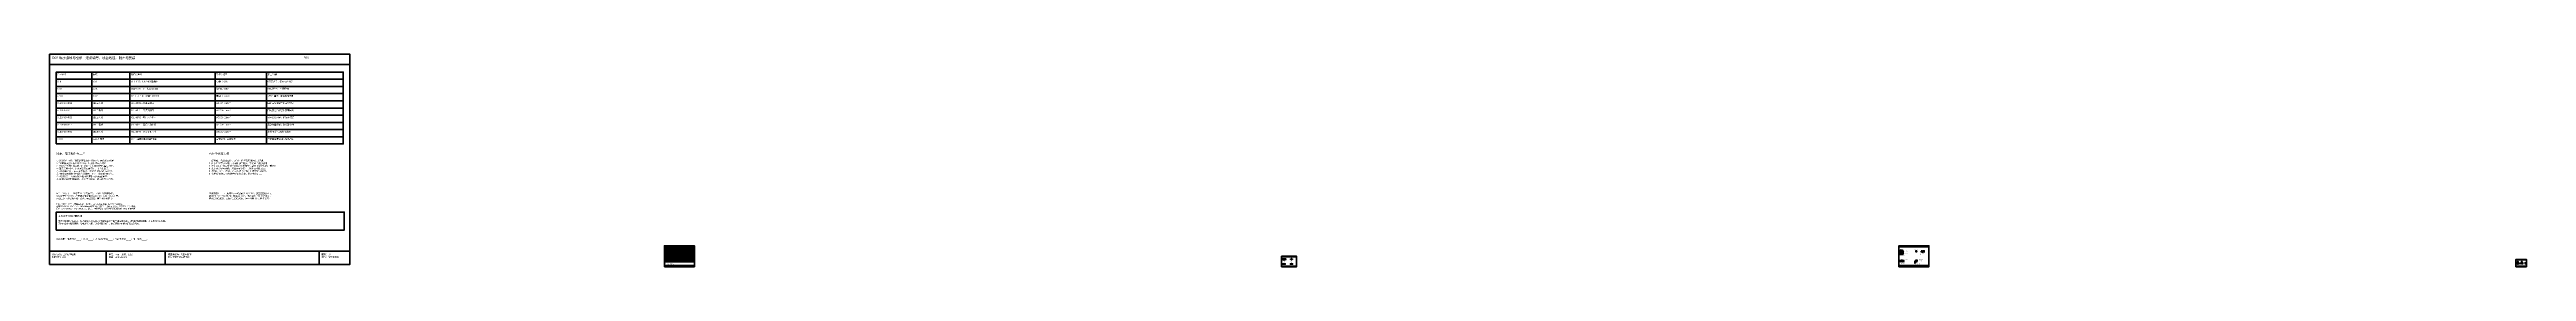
# Model space of a CAD drawing. Header units: millimetres. Extents: x 50 to 432208, y 2 to 4150.
# Drawn here: x 384050 to 432208, y 2 to 4150 of the extents above; entities that cross this region are included whole.
import ezdxf

# ---------------------------------------------------------------- set-up
doc = ezdxf.new("R2010")
doc.units = ezdxf.units.MM
doc.linetypes.add('CENTER', pattern=[5.08, 3.175, -0.635, 0.635, -0.635])
doc.linetypes.add('DASHED', pattern=[1.524, 1.27, -0.254])
for name, color, linetype, lineweight in [('CENTER', 8, 'CENTER', 13), ('DIM', 7, 'Continuous', 13), ('FRAME', 7, 'Continuous', 35), ('HATCH', 8, 'Continuous', 9), ('HIDDEN', 8, 'DASHED', 13), ('NOTE', 7, 'Continuous', 18), ('OUTLINE', 7, 'Continuous', 25)]:
    doc.layers.add(name, color=color, linetype=linetype, lineweight=lineweight)
doc.styles.add('CN', font='Arial Unicode.ttf')
doc.dimstyles.new('D0_5', dxfattribs={"dimtxt": 1.5, "dimasz": 1.1, "dimexe": 0.6, "dimexo": 0.5, "dimgap": 0.4, "dimtad": 1, "dimdsep": 46, "dimtxsty": 'CN', "dimcen": 2.5, "dimclrd": 7, "dimclre": 7, "dimclrt": 7, "dimazin": 3, "dimtfac": 1, "dimtmove": 0, "dimatfit": 3})
doc.dimstyles.new('D1', dxfattribs={"dimtxt": 3, "dimasz": 2.2, "dimexe": 1.2, "dimexo": 1, "dimgap": 0.8, "dimtad": 1, "dimdsep": 46, "dimtxsty": 'CN', "dimcen": 2.5, "dimclrd": 7, "dimclre": 7, "dimclrt": 7, "dimazin": 3, "dimtfac": 1, "dimtmove": 0, "dimatfit": 3})

msp = doc.modelspace()

# ---------------------------------------------------------------- hatches: boundary and pattern name
at = {"layer": 'HATCH'}
h = msp.add_hatch(dxfattribs=at)
h.set_pattern_fill('ANSI31', scale=0.35, angle=45)
h.paths.add_polyline_path([(408016, 143), (408045, 143), (408045, 161), (408016, 161)])
h = msp.add_hatch(dxfattribs=at)
h.set_pattern_fill('ANSI31', scale=0.35, angle=45)
h.paths.add_polyline_path([(408025, 59.5), (408047.5, 59.5), (408047.5, 61.5), (408025, 61.5)])
h = msp.add_hatch(dxfattribs=at)
h.set_pattern_fill('ANSI31', scale=0.35, angle=135)
h.paths.add_polyline_path([(408025, 58.5), (408047.5, 58.5), (408047.5, 59.5), (408025, 59.5)])
h = msp.add_hatch(dxfattribs=at)
h.set_pattern_fill('ANSI31', scale=0.35, angle=45)
h.paths.add_polyline_path([(408025, 57), (408047.5, 57), (408047.5, 58.5), (408025, 58.5)])
h = msp.add_hatch(dxfattribs=at)
h.set_pattern_fill('ANSI31', scale=0.35, angle=135)
h.paths.add_polyline_path([(408026, 140), (408047.5, 140), (408047.5, 143), (408026, 143)])
h = msp.add_hatch(dxfattribs=at)
h.set_pattern_fill('ANSI31', scale=0.35, angle=45)
h.paths.add_polyline_path([(408045, 157), (408057, 157), (408057, 161), (408045, 161)])
h = msp.add_hatch(dxfattribs=at)
h.set_pattern_fill('ANSI31', scale=0.35, angle=45)
h.paths.add_polyline_path([(408045, 155), (408045.75, 155), (408045.75, 157), (408045, 157)])
h = msp.add_hatch(dxfattribs=at)
h.set_pattern_fill('ANSI31', scale=0.35, angle=135)
h.paths.add_polyline_path([(408054.5, 140), (408076, 140), (408076, 143), (408054.5, 143)])
h = msp.add_hatch(dxfattribs=at)
h.set_pattern_fill('ANSI31', scale=0.35, angle=45)
h.paths.add_polyline_path([(408054.5, 59.5), (408077, 59.5), (408077, 61.5), (408054.5, 61.5)])
h = msp.add_hatch(dxfattribs=at)
h.set_pattern_fill('ANSI31', scale=0.35, angle=135)
h.paths.add_polyline_path([(408054.5, 58.5), (408077, 58.5), (408077, 59.5), (408054.5, 59.5)])
h = msp.add_hatch(dxfattribs=at)
h.set_pattern_fill('ANSI31', scale=0.35, angle=45)
h.paths.add_polyline_path([(408054.5, 57), (408077, 57), (408077, 58.5), (408054.5, 58.5)])
h = msp.add_hatch(dxfattribs=at)
h.set_pattern_fill('ANSI31', scale=0.35, angle=45)
h.paths.add_polyline_path([(408056.25, 155), (408057, 155), (408057, 157), (408056.25, 157)])
h = msp.add_hatch(dxfattribs=at)
h.set_pattern_fill('ANSI31', scale=0.35, angle=45)
h.paths.add_polyline_path([(408057, 143), (408086, 143), (408086, 161), (408057, 161)])
h = msp.add_hatch(dxfattribs=at)
h.set_pattern_fill('ANSI31', scale=0.35, angle=135)
h.paths.add_polyline_path([(408170, 59), (408192.5, 59), (408192.5, 62), (408170, 62)])
h = msp.add_hatch(dxfattribs=at)
h.set_pattern_fill('ANSI31', scale=0.35, angle=45)
h.paths.add_polyline_path([(408170, 57), (408192.5, 57), (408192.5, 59), (408170, 59)])
h = msp.add_hatch(dxfattribs=at)
h.set_pattern_fill('ANSI31', scale=0.35, angle=45)
h.paths.add_polyline_path([(408176, 149), (408190.75, 149), (408190.75, 151), (408176, 151)])
h = msp.add_hatch(dxfattribs=at)
h.set_pattern_fill('ANSI31', scale=0.35, angle=135)
h.paths.add_polyline_path([(408199.5, 59), (408222, 59), (408222, 62), (408199.5, 62)])
h = msp.add_hatch(dxfattribs=at)
h.set_pattern_fill('ANSI31', scale=0.35, angle=45)
h.paths.add_polyline_path([(408199.5, 57), (408222, 57), (408222, 59), (408199.5, 59)])
h = msp.add_hatch(dxfattribs=at)
h.set_pattern_fill('ANSI31', scale=0.35, angle=45)
h.paths.add_polyline_path([(408201.25, 149), (408216, 149), (408216, 151), (408201.25, 151)])
h = msp.add_hatch(dxfattribs=at)
h.set_pattern_fill('ANSI31', scale=0.7, angle=45)
h.paths.add_polyline_path([(420027, 113.5), (420055.2, 113.5), (420055.2, 125), (420027, 125)])
h = msp.add_hatch(dxfattribs=at)
h.set_pattern_fill('ANSI31', scale=0.7, angle=45)
h.paths.add_polyline_path([(420027, 107), (420067, 107), (420067, 113.5), (420027, 113.5)])
h = msp.add_hatch(dxfattribs=at)
h.set_pattern_fill('ANSI31', scale=0.7, angle=45)
h.paths.add_polyline_path([(420065.2, 113.5), (420067, 113.5), (420067, 125), (420065.2, 125)])
h = msp.add_hatch(dxfattribs=at)
h.set_pattern_fill('ANSI31', scale=0.7, angle=45)
h.paths.add_polyline_path([(420069, 113.5), (420070.8, 113.5), (420070.8, 125), (420069, 125)])
h = msp.add_hatch(dxfattribs=at)
h.set_pattern_fill('ANSI31', scale=0.7, angle=45)
h.paths.add_polyline_path([(420069, 107), (420109, 107), (420109, 113.5), (420069, 113.5)])
h = msp.add_hatch(dxfattribs=at)
h.set_pattern_fill('ANSI31', scale=0.7, angle=45)
h.paths.add_polyline_path([(420080.8, 113.5), (420109, 113.5), (420109, 125), (420080.8, 125)])
h = msp.add_hatch(dxfattribs=at)
h.set_pattern_fill('ANSI31', scale=0.7, angle=135)
h.paths.add_polyline_path([(420328, 109.5), (420352, 109.5), (420352, 111.73), (420328, 111.73)])
h = msp.add_hatch(dxfattribs=at)
h.set_pattern_fill('ANSI31', scale=0.7, angle=45)
h.paths.add_polyline_path([(420433, 292), (420495, 292), (420495, 293.5), (420433, 293.5)])
h = msp.add_hatch(dxfattribs=at)
h.set_pattern_fill('ANSI31', scale=0.7, angle=135)
h.paths.add_polyline_path([(420492, 309.8), (420504, 309.8), (420504, 311.3), (420492, 311.3)])
h = msp.add_hatch(dxfattribs=at)
h.set_pattern_fill('ANSI31', scale=0.35, angle=135)
h.paths.add_polyline_path([(432017, 60), (432035, 60), (432035, 78), (432017, 78)])
h = msp.add_hatch(dxfattribs=at)
h.set_pattern_fill('ANSI31', scale=0.35, angle=45)
h.paths.add_polyline_path([(432036, 62), (432035, 62), (432035, 78), (432033, 78), (432033, 80), (432036, 80)])
h = msp.add_hatch(dxfattribs=at)
h.set_pattern_fill('ANSI31', scale=0.35, angle=45)
h.paths.add_polyline_path([(432048, 62), (432049, 62), (432049, 78), (432051, 78), (432051, 80), (432048, 80)])
h = msp.add_hatch(dxfattribs=at)
h.set_pattern_fill('ANSI31', scale=0.35, angle=135)
h.paths.add_polyline_path([(432049, 60), (432067, 60), (432067, 78), (432049, 78)])
h = msp.add_hatch(dxfattribs=at)
h.set_pattern_fill('ANSI31', scale=0.35, angle=135)
h.paths.add_polyline_path([(432094, 60), (432112, 60), (432112, 78), (432094, 78)])
h = msp.add_hatch(dxfattribs=at)
h.set_pattern_fill('ANSI31', scale=0.35, angle=45)
h.paths.add_polyline_path([(432113, 62), (432112, 62), (432112, 78), (432110, 78), (432110, 80), (432113, 80)])
h = msp.add_hatch(dxfattribs=at)
h.set_pattern_fill('ANSI31', scale=0.35, angle=45)
h.paths.add_polyline_path([(432125, 62), (432126, 62), (432126, 78), (432128, 78), (432128, 80), (432125, 80)])
h = msp.add_hatch(dxfattribs=at)
h.set_pattern_fill('ANSI31', scale=0.35, angle=135)
h.paths.add_polyline_path([(432126, 60), (432144, 60), (432144, 78), (432126, 78)])

# ---------------------------------------------------------------- linework, layer by layer
at = {"layer": 'CENTER'}
for p, q in [((408008.5, 147), (408093.5, 147)), ((408019.5, 61), (408082.5, 61)), ((408051, 124.5), (408051, 169.5)), ((408051, 48.5), (408051, 73.5)), ((408164.5, 61), (408227.5, 61)), ((408167, 153), (408225, 153)), ((408175, 148), (408217, 148)), ((408196, 138), (408196, 168)), ((408196, 48.5), (408196, 73.5)), ((420019, 282.5), (420085, 282.5)), ((420052, 238), (420052, 327)), ((420060.2, 104), (420060.2, 135)), ((420075.8, 104), (420075.8, 135)), ((420315.5, 98.5), (420327.5, 98.5)), ((420315.5, 85.5), (420327.5, 85.5)), ((420324, 302), (420366, 302)), ((420345, 281), (420345, 323)), ((420502, 284), (420502, 322)), ((432014, 71), (432070, 71)), ((432028, 103), (432056, 103)), ((432042, 89), (432042, 117)), ((432042, 54), (432042, 88)), ((432091, 71), (432147, 71)), ((432105, 103), (432133, 103)), ((432119, 89), (432119, 117)), ((432119, 54), (432119, 88)), ((432181, 57), (432181, 86))]:
    msp.add_line(p, q, dxfattribs=at)
at = {"layer": 'FRAME'}
for p, q in [((384050, 3950), (389890, 3950)), ((384180, 3660), (389760, 3660)), ((384180, 3520), (389760, 3520)), ((384180, 3380), (389760, 3380)), ((384870, 2400), (384870, 3800)), ((385610, 2400), (385610, 3800)), ((387270, 2400), (387270, 3800)), ((388270, 2400), (388270, 3800)), ((384180, 3240), (389760, 3240)), ((384180, 3100), (389760, 3100)), ((384180, 2960), (389760, 2960)), ((384180, 2820), (389760, 2820)), ((384180, 2680), (389760, 2680)), ((384180, 2540), (389760, 2540)), ((384050, 310), (389890, 310)), ((385150, 50), (385150, 310)), ((386300, 50), (386300, 310)), ((389290, 50), (389290, 310)), ((396005, 395), (396589, 395)), ((396005, 31), (396589, 31)), ((396115, 5), (396115, 31)), ((396230, 5), (396230, 31)), ((396529, 5), (396529, 31)), ((408002.5, 197.5), (408294.5, 197.5)), ((408002.5, 15.5), (408294.5, 15.5)), ((408057.5, 2.5), (408057.5, 15.5)), ((408115, 2.5), (408115, 15.5)), ((408264.5, 2.5), (408264.5, 15.5)), ((420005, 395), (420589, 395)), ((420005, 31), (420589, 31)), ((420115, 5), (420115, 31)), ((420230, 5), (420230, 31)), ((420529, 5), (420529, 31)), ((432002.5, 136), (432207.5, 136)), ((432002.5, 15.5), (432207.5, 15.5)), ((432057.5, 2.5), (432057.5, 15.5)), ((432115, 2.5), (432115, 15.5)), ((432177.5, 2.5), (432177.5, 15.5))]:
    msp.add_line(p, q, dxfattribs=at)
for points in [[(384050, 50), (389890, 50), (389890, 4150), (384050, 4150)], [(384180, 2400), (389760, 2400), (389760, 3800), (384180, 3800)], [(384180, 720), (389780, 720), (389780, 1070), (384180, 1070)], [(396005, 5), (396589, 5), (396589, 415), (396005, 415)], [(408002.5, 2.5), (408294.5, 2.5), (408294.5, 207.5), (408002.5, 207.5)], [(420005, 5), (420589, 5), (420589, 415), (420005, 415)], [(432002.5, 2.5), (432207.5, 2.5), (432207.5, 146), (432002.5, 146)]]:
    msp.add_lwpolyline(points, close=True, dxfattribs=at)
at = {"layer": 'HIDDEN'}
for p, q in [((408048, 143), (408048, 155)), ((408054, 143), (408054, 155))]:
    msp.add_line(p, q, dxfattribs=at)
for centre, radius in [((420345, 302), 14), ((432119, 103), 6)]:
    msp.add_circle(centre, radius, dxfattribs=at)
at = {"layer": 'OUTLINE'}
msp.add_line((420060.2, 125), (420075.8, 125), dxfattribs=at)
for points in [[(396015, 378), (396050, 378), (396050, 388), (396015, 388)], [(396015, 367.6), (396050, 367.6), (396050, 378), (396015, 378)], [(396015, 357.2), (396050, 357.2), (396050, 367.6), (396015, 367.6)], [(396015, 346.8), (396050, 346.8), (396050, 357.2), (396015, 357.2)], [(396015, 336.4), (396050, 336.4), (396050, 346.8), (396015, 346.8)], [(396015, 326), (396050, 326), (396050, 336.4), (396015, 336.4)], [(396015, 315.6), (396050, 315.6), (396050, 326), (396015, 326)], [(396015, 305.2), (396050, 305.2), (396050, 315.6), (396015, 315.6)], [(396015, 294.8), (396050, 294.8), (396050, 305.2), (396015, 305.2)], [(396015, 284.4), (396050, 284.4), (396050, 294.8), (396015, 294.8)], [(396015, 274), (396050, 274), (396050, 284.4), (396015, 284.4)], [(396015, 263.6), (396050, 263.6), (396050, 274), (396015, 274)], [(396015, 253.2), (396050, 253.2), (396050, 263.6), (396015, 263.6)], [(396015, 242.8), (396050, 242.8), (396050, 253.2), (396015, 253.2)], [(396015, 232.4), (396050, 232.4), (396050, 242.8), (396015, 242.8)], [(396015, 222), (396050, 222), (396050, 232.4), (396015, 232.4)], [(396015, 211.6), (396050, 211.6), (396050, 222), (396015, 222)], [(396015, 201.2), (396050, 201.2), (396050, 211.6), (396015, 211.6)], [(396015, 190.8), (396050, 190.8), (396050, 201.2), (396015, 201.2)], [(396015, 180.4), (396050, 180.4), (396050, 190.8), (396015, 190.8)], [(396015, 170), (396050, 170), (396050, 180.4), (396015, 180.4)], [(396015, 159.6), (396050, 159.6), (396050, 170), (396015, 170)], [(396015, 149.2), (396050, 149.2), (396050, 159.6), (396015, 159.6)], [(396015, 138.8), (396050, 138.8), (396050, 149.2), (396015, 149.2)], [(396015, 128.4), (396050, 128.4), (396050, 138.8), (396015, 138.8)], [(396015, 118), (396050, 118), (396050, 128.4), (396015, 128.4)], [(396015, 107.6), (396050, 107.6), (396050, 118), (396015, 118)], [(396015, 97.2), (396050, 97.2), (396050, 107.6), (396015, 107.6)], [(396050, 378), (396225, 378), (396225, 388), (396050, 388)], [(396050, 367.6), (396225, 367.6), (396225, 378), (396050, 378)], [(396050, 357.2), (396225, 357.2), (396225, 367.6), (396050, 367.6)], [(396050, 346.8), (396225, 346.8), (396225, 357.2), (396050, 357.2)], [(396050, 336.4), (396225, 336.4), (396225, 346.8), (396050, 346.8)], [(396050, 326), (396225, 326), (396225, 336.4), (396050, 336.4)], [(396050, 315.6), (396225, 315.6), (396225, 326), (396050, 326)], [(396050, 305.2), (396225, 305.2), (396225, 315.6), (396050, 315.6)], [(396050, 294.8), (396225, 294.8), (396225, 305.2), (396050, 305.2)], [(396050, 284.4), (396225, 284.4), (396225, 294.8), (396050, 294.8)], [(396050, 274), (396225, 274), (396225, 284.4), (396050, 284.4)], [(396050, 263.6), (396225, 263.6), (396225, 274), (396050, 274)], [(396050, 253.2), (396225, 253.2), (396225, 263.6), (396050, 263.6)], [(396050, 242.8), (396225, 242.8), (396225, 253.2), (396050, 253.2)], [(396050, 232.4), (396225, 232.4), (396225, 242.8), (396050, 242.8)], [(396050, 222), (396225, 222), (396225, 232.4), (396050, 232.4)], [(396050, 211.6), (396225, 211.6), (396225, 222), (396050, 222)], [(396050, 201.2), (396225, 201.2), (396225, 211.6), (396050, 211.6)], [(396050, 190.8), (396225, 190.8), (396225, 201.2), (396050, 201.2)], [(396050, 180.4), (396225, 180.4), (396225, 190.8), (396050, 190.8)], [(396050, 170), (396225, 170), (396225, 180.4), (396050, 180.4)], [(396050, 159.6), (396225, 159.6), (396225, 170), (396050, 170)], [(396050, 149.2), (396225, 149.2), (396225, 159.6), (396050, 159.6)], [(396050, 138.8), (396225, 138.8), (396225, 149.2), (396050, 149.2)], [(396050, 128.4), (396225, 128.4), (396225, 138.8), (396050, 138.8)], [(396050, 118), (396225, 118), (396225, 128.4), (396050, 128.4)], [(396050, 107.6), (396225, 107.6), (396225, 118), (396050, 118)], [(396050, 97.2), (396225, 97.2), (396225, 107.6), (396050, 107.6)], [(396225, 378), (396255, 378), (396255, 388), (396225, 388)], [(396225, 367.6), (396255, 367.6), (396255, 378), (396225, 378)], [(396225, 357.2), (396255, 357.2), (396255, 367.6), (396225, 367.6)], [(396225, 346.8), (396255, 346.8), (396255, 357.2), (396225, 357.2)], [(396225, 336.4), (396255, 336.4), (396255, 346.8), (396225, 346.8)], [(396225, 326), (396255, 326), (396255, 336.4), (396225, 336.4)], [(396225, 315.6), (396255, 315.6), (396255, 326), (396225, 326)], [(396225, 305.2), (396255, 305.2), (396255, 315.6), (396225, 315.6)], [(396225, 294.8), (396255, 294.8), (396255, 305.2), (396225, 305.2)], [(396225, 284.4), (396255, 284.4), (396255, 294.8), (396225, 294.8)], [(396225, 274), (396255, 274), (396255, 284.4), (396225, 284.4)], [(396225, 263.6), (396255, 263.6), (396255, 274), (396225, 274)], [(396225, 253.2), (396255, 253.2), (396255, 263.6), (396225, 263.6)], [(396225, 242.8), (396255, 242.8), (396255, 253.2), (396225, 253.2)], [(396225, 232.4), (396255, 232.4), (396255, 242.8), (396225, 242.8)], [(396225, 222), (396255, 222), (396255, 232.4), (396225, 232.4)], [(396225, 211.6), (396255, 211.6), (396255, 222), (396225, 222)], [(396225, 201.2), (396255, 201.2), (396255, 211.6), (396225, 211.6)], [(396225, 190.8), (396255, 190.8), (396255, 201.2), (396225, 201.2)], [(396225, 180.4), (396255, 180.4), (396255, 190.8), (396225, 190.8)], [(396225, 170), (396255, 170), (396255, 180.4), (396225, 180.4)], [(396225, 159.6), (396255, 159.6), (396255, 170), (396225, 170)], [(396225, 149.2), (396255, 149.2), (396255, 159.6), (396225, 159.6)], [(396225, 138.8), (396255, 138.8), (396255, 149.2), (396225, 149.2)], [(396225, 128.4), (396255, 128.4), (396255, 138.8), (396225, 138.8)], [(396225, 118), (396255, 118), (396255, 128.4), (396225, 128.4)], [(396225, 107.6), (396255, 107.6), (396255, 118), (396225, 118)], [(396225, 97.2), (396255, 97.2), (396255, 107.6), (396225, 107.6)], [(396255, 378), (396295, 378), (396295, 388), (396255, 388)], [(396255, 367.6), (396295, 367.6), (396295, 378), (396255, 378)], [(396255, 357.2), (396295, 357.2), (396295, 367.6), (396255, 367.6)], [(396255, 346.8), (396295, 346.8), (396295, 357.2), (396255, 357.2)], [(396255, 336.4), (396295, 336.4), (396295, 346.8), (396255, 346.8)], [(396255, 326), (396295, 326), (396295, 336.4), (396255, 336.4)], [(396255, 315.6), (396295, 315.6), (396295, 326), (396255, 326)], [(396255, 305.2), (396295, 305.2), (396295, 315.6), (396255, 315.6)], [(396255, 294.8), (396295, 294.8), (396295, 305.2), (396255, 305.2)], [(396255, 284.4), (396295, 284.4), (396295, 294.8), (396255, 294.8)], [(396255, 274), (396295, 274), (396295, 284.4), (396255, 284.4)], [(396255, 263.6), (396295, 263.6), (396295, 274), (396255, 274)], [(396255, 253.2), (396295, 253.2), (396295, 263.6), (396255, 263.6)], [(396255, 242.8), (396295, 242.8), (396295, 253.2), (396255, 253.2)], [(396255, 232.4), (396295, 232.4), (396295, 242.8), (396255, 242.8)], [(396255, 222), (396295, 222), (396295, 232.4), (396255, 232.4)], [(396255, 211.6), (396295, 211.6), (396295, 222), (396255, 222)], [(396255, 201.2), (396295, 201.2), (396295, 211.6), (396255, 211.6)], [(396255, 190.8), (396295, 190.8), (396295, 201.2), (396255, 201.2)], [(396255, 180.4), (396295, 180.4), (396295, 190.8), (396255, 190.8)], [(396255, 170), (396295, 170), (396295, 180.4), (396255, 180.4)], [(396255, 159.6), (396295, 159.6), (396295, 170), (396255, 170)], [(396255, 149.2), (396295, 149.2), (396295, 159.6), (396255, 159.6)], [(396255, 138.8), (396295, 138.8), (396295, 149.2), (396255, 149.2)], [(396255, 128.4), (396295, 128.4), (396295, 138.8), (396255, 138.8)], [(396255, 118), (396295, 118), (396295, 128.4), (396255, 128.4)], [(396255, 107.6), (396295, 107.6), (396295, 118), (396255, 118)], [(396255, 97.2), (396295, 97.2), (396295, 107.6), (396255, 107.6)], [(396295, 378), (396575, 378), (396575, 388), (396295, 388)], [(396295, 367.6), (396575, 367.6), (396575, 378), (396295, 378)], [(396295, 357.2), (396575, 357.2), (396575, 367.6), (396295, 367.6)], [(396295, 346.8), (396575, 346.8), (396575, 357.2), (396295, 357.2)], [(396295, 336.4), (396575, 336.4), (396575, 346.8), (396295, 346.8)], [(396295, 326), (396575, 326), (396575, 336.4), (396295, 336.4)], [(396295, 315.6), (396575, 315.6), (396575, 326), (396295, 326)], [(396295, 305.2), (396575, 305.2), (396575, 315.6), (396295, 315.6)], [(396295, 294.8), (396575, 294.8), (396575, 305.2), (396295, 305.2)], [(396295, 284.4), (396575, 284.4), (396575, 294.8), (396295, 294.8)], [(396295, 274), (396575, 274), (396575, 284.4), (396295, 284.4)], [(396295, 263.6), (396575, 263.6), (396575, 274), (396295, 274)], [(396295, 253.2), (396575, 253.2), (396575, 263.6), (396295, 263.6)], [(396295, 242.8), (396575, 242.8), (396575, 253.2), (396295, 253.2)], [(396295, 232.4), (396575, 232.4), (396575, 242.8), (396295, 242.8)], [(396295, 222), (396575, 222), (396575, 232.4), (396295, 232.4)], [(396295, 211.6), (396575, 211.6), (396575, 222), (396295, 222)], [(396295, 201.2), (396575, 201.2), (396575, 211.6), (396295, 211.6)], [(396295, 190.8), (396575, 190.8), (396575, 201.2), (396295, 201.2)], [(396295, 180.4), (396575, 180.4), (396575, 190.8), (396295, 190.8)], [(396295, 170), (396575, 170), (396575, 180.4), (396295, 180.4)], [(396295, 159.6), (396575, 159.6), (396575, 170), (396295, 170)], [(396295, 149.2), (396575, 149.2), (396575, 159.6), (396295, 159.6)], [(396295, 138.8), (396575, 138.8), (396575, 149.2), (396295, 149.2)], [(396295, 128.4), (396575, 128.4), (396575, 138.8), (396295, 138.8)], [(396295, 118), (396575, 118), (396575, 128.4), (396295, 128.4)], [(396295, 107.6), (396575, 107.6), (396575, 118), (396295, 118)], [(396295, 97.2), (396575, 97.2), (396575, 107.6), (396295, 107.6)], [(408016, 143), (408045, 143), (408045, 161), (408016, 161)], [(408025, 59.5), (408047.5, 59.5), (408047.5, 61.5), (408025, 61.5)], [(408025, 58.5), (408047.5, 58.5), (408047.5, 59.5), (408025, 59.5)], [(408025, 57), (408047.5, 57), (408047.5, 58.5), (408025, 58.5)], [(408026, 140), (408047.5, 140), (408047.5, 143), (408026, 143)], [(408045, 157), (408057, 157), (408057, 161), (408045, 161)], [(408045, 155), (408045.75, 155), (408045.75, 157), (408045, 157)], [(408045, 143), (408057, 143), (408057, 155), (408045, 155)], [(408045, 138.4), (408057, 138.4), (408057, 140), (408045, 140)], [(408046, 132.4), (408056, 132.4), (408056, 138.4), (408046, 138.4)], [(408046, 61.5), (408056, 61.5), (408056, 65.5), (408046, 65.5)], [(408046.75, 52), (408055.25, 52), (408055.25, 57), (408046.75, 57)], [(408048, 138.4), (408054, 138.4), (408054, 150.4), (408048, 150.4)], [(408048.5, 61), (408053.5, 61), (408053.5, 65), (408048.5, 65)], [(408049.05, 57), (408052.95, 57), (408052.95, 61), (408049.05, 61)], [(408054.5, 140), (408076, 140), (408076, 143), (408054.5, 143)], [(408054.5, 59.5), (408077, 59.5), (408077, 61.5), (408054.5, 61.5)], [(408054.5, 58.5), (408077, 58.5), (408077, 59.5), (408054.5, 59.5)], [(408054.5, 57), (408077, 57), (408077, 58.5), (408054.5, 58.5)], [(408056.25, 155), (408057, 155), (408057, 157), (408056.25, 157)], [(408057, 143), (408086, 143), (408086, 161), (408057, 161)], [(408170, 59), (408192.5, 59), (408192.5, 62), (408170, 62)], [(408170, 57), (408192.5, 57), (408192.5, 59), (408170, 59)], [(408176, 149), (408190.75, 149), (408190.75, 151), (408176, 151)], [(408186, 143), (408206, 143), (408206, 149), (408186, 149)], [(408189, 151), (408203, 151), (408203, 157.5), (408189, 157.5)], [(408191, 62), (408201, 62), (408201, 66), (408191, 66)], [(408191.75, 52), (408200.25, 52), (408200.25, 57), (408191.75, 57)], [(408192, 149), (408200, 149), (408200, 164), (408192, 164)], [(408193.5, 61), (408198.5, 61), (408198.5, 65), (408193.5, 65)], [(408194.05, 57), (408197.95, 57), (408197.95, 61), (408194.05, 61)], [(408199.5, 59), (408222, 59), (408222, 62), (408199.5, 62)], [(408199.5, 57), (408222, 57), (408222, 59), (408199.5, 59)], [(408201.25, 149), (408216, 149), (408216, 151), (408201.25, 151)], [(420027, 245), (420077, 245), (420077, 320), (420027, 320)], [(420027, 113.5), (420055.2, 113.5), (420055.2, 125), (420027, 125)], [(420027, 107), (420067, 107), (420067, 113.5), (420027, 113.5)], [(420049, 245), (420055, 245), (420055, 320), (420049, 320)], [(420055.2, 113.5), (420065.2, 113.5), (420065.2, 125), (420055.2, 125)], [(420065.2, 113.5), (420067, 113.5), (420067, 125), (420065.2, 125)], [(420069, 113.5), (420070.8, 113.5), (420070.8, 125), (420069, 125)], [(420069, 107), (420109, 107), (420109, 113.5), (420069, 113.5)], [(420070.8, 113.5), (420080.8, 113.5), (420080.8, 125), (420070.8, 125)], [(420080.8, 113.5), (420109, 113.5), (420109, 125), (420080.8, 125)], [(420310, 77), (420325, 77), (420325, 115), (420310, 115)], [(420325, 79.5), (420327.5, 79.5), (420327.5, 107), (420355, 107), (420355, 109.5), (420325, 109.5)], [(420328, 111.73), (420371, 111.73), (420371, 129.73), (420328, 129.73)], [(420328, 109.5), (420352, 109.5), (420352, 111.73), (420328, 111.73)], [(420355.024, 307.107), (420354.933, 307.282), (420354.839, 307.454), (420354.743, 307.625), (420354.643, 307.794), (420354.541, 307.962), (420354.435, 308.127), (420354.327, 308.291), (420354.215, 308.453), (420354.101, 308.613), (420353.985, 308.77), (420353.865, 308.926), (420353.743, 309.08), (420353.618, 309.231), (420353.49, 309.381), (420353.36, 309.528), (420353.228, 309.672), (420353.093, 309.815), (420352.955, 309.955), (420352.815, 310.093), (420352.672, 310.228), (420352.528, 310.36), (420352.381, 310.49), (420352.231, 310.618), (420352.08, 310.743), (420351.926, 310.865), (420351.77, 310.985), (420351.613, 311.101), (420351.453, 311.215), (420351.291, 311.327), (420351.127, 311.435), (420350.962, 311.541), (420350.794, 311.643), (420350.625, 311.743), (420350.454, 311.839), (420350.282, 311.933), (420350.107, 312.024), (420339.893, 312.024), (420339.718, 311.933), (420339.546, 311.839), (420339.375, 311.743), (420339.206, 311.643), (420339.038, 311.541), (420338.873, 311.435), (420338.709, 311.327), (420338.547, 311.215), (420338.387, 311.101), (420338.23, 310.985), (420338.074, 310.865), (420337.92, 310.743), (420337.769, 310.618), (420337.619, 310.49), (420337.472, 310.36), (420337.328, 310.228), (420337.185, 310.093), (420337.045, 309.955), (420336.907, 309.815), (420336.772, 309.672), (420336.64, 309.528), (420336.51, 309.381), (420336.382, 309.231), (420336.257, 309.08), (420336.135, 308.926), (420336.015, 308.77), (420335.899, 308.613), (420335.785, 308.453), (420335.673, 308.291), (420335.565, 308.127), (420335.459, 307.962), (420335.357, 307.794), (420335.257, 307.625), (420335.161, 307.454), (420335.067, 307.282), (420334.976, 307.107), (420334.976, 296.893), (420335.067, 296.718), (420335.161, 296.546), (420335.257, 296.375), (420335.357, 296.206), (420335.459, 296.038), (420335.565, 295.873), (420335.673, 295.709), (420335.785, 295.547), (420335.899, 295.387), (420336.015, 295.23), (420336.135, 295.074), (420336.257, 294.92), (420336.382, 294.769), (420336.51, 294.619), (420336.64, 294.472), (420336.772, 294.328), (420336.907, 294.185), (420337.045, 294.045), (420337.185, 293.907), (420337.328, 293.772), (420337.472, 293.64), (420337.619, 293.51), (420337.769, 293.382), (420337.92, 293.257), (420338.074, 293.135), (420338.23, 293.015), (420338.387, 292.899), (420338.547, 292.785), (420338.709, 292.673), (420338.873, 292.565), (420339.038, 292.459), (420339.206, 292.357), (420339.375, 292.257), (420339.546, 292.161), (420339.718, 292.067), (420339.893, 291.976), (420350.107, 291.976), (420350.282, 292.067), (420350.454, 292.161), (420350.625, 292.257), (420350.794, 292.357), (420350.962, 292.459), (420351.127, 292.565), (420351.291, 292.673), (420351.453, 292.785), (420351.613, 292.899), (420351.77, 293.015), (420351.926, 293.135), (420352.08, 293.257), (420352.231, 293.382), (420352.381, 293.51), (420352.528, 293.64), (420352.672, 293.772), (420352.815, 293.907), (420352.955, 294.045), (420353.093, 294.185), (420353.228, 294.328), (420353.36, 294.472), (420353.49, 294.619), (420353.618, 294.769), (420353.743, 294.92), (420353.865, 295.074), (420353.985, 295.23), (420354.101, 295.387), (420354.215, 295.547), (420354.327, 295.709), (420354.435, 295.873), (420354.541, 296.038), (420354.643, 296.206), (420354.743, 296.375), (420354.839, 296.546), (420354.933, 296.718), (420355.024, 296.893)], [(420433, 292), (420495, 292), (420495, 293.5), (420433, 293.5)], [(420453, 288), (420481, 288), (420481, 292), (420453, 292)], [(420457, 293.5), (420477, 293.5), (420477, 308.5), (420457, 308.5)], [(420467, 311.5), (420502, 311.5), (420502, 314.5), (420467, 314.5)], [(420492, 309.8), (420504, 309.8), (420504, 311.3), (420492, 311.3)], [(432017, 60), (432035, 60), (432035, 78), (432017, 78)], [(432036, 62), (432035, 62), (432035, 78), (432033, 78), (432033, 80), (432036, 80)], [(432048, 62), (432049, 62), (432049, 78), (432051, 78), (432051, 80), (432048, 80)], [(432049, 60), (432067, 60), (432067, 78), (432049, 78)], [(432094, 60), (432112, 60), (432112, 78), (432094, 78)], [(432110, 80), (432128, 80), (432128, 82), (432110, 82)], [(432113, 62), (432112, 62), (432112, 78), (432110, 78), (432110, 80), (432113, 80)], [(432113, 71.6), (432114.5, 71.6), (432114.5, 80), (432113, 80)], [(432123.5, 71.6), (432125, 71.6), (432125, 80), (432123.5, 80)], [(432125, 62), (432126, 62), (432126, 78), (432128, 78), (432128, 80), (432125, 80)], [(432126, 60), (432144, 60), (432144, 78), (432126, 78)], [(432172, 78), (432190, 78), (432190, 80), (432172, 80)], [(432174, 62), (432188, 62), (432188, 78), (432174, 78)]]:
    msp.add_lwpolyline(points, close=True, dxfattribs=at)
for centre, radius in [((420033, 314.25), 1.9), ((420033, 250.75), 1.9), ((420071, 314.25), 1.9), ((420071, 250.75), 1.9), ((432042, 103), 9), ((432042, 103), 6), ((432119, 103), 9)]:
    msp.add_circle(centre, radius, dxfattribs=at)

# ---------------------------------------------------------------- texts
at = {"layer": 'NOTE', "attachment_point": 1, "style": 'CN'}
for s, insert, char_height, width in [('R02 端子接线与检修｜逐点编号、线色线径、脱开与复装', (384100, 4100), 46, 4840), ('E03', (388990, 4100), 40, 900), ('XL0', (384200, 3630), 30, 650), ('XN0', (384200, 3490), 30, 650), ('端子编号', (384200, 3770), 32, 650), ('X0:L', (384890, 3630), 30, 700), ('X0:N', (384890, 3490), 30, 700), ('来源', (384890, 3770), 32, 700), ('XL1~XL5：2002-406连续桥', (385630, 3630), 30, 1620), ('XN1~XN5：另一根2002-406', (385630, 3490), 30, 1620), ('去向 / 跨接', (385630, 3770), 32, 1620), ('棕色L / W00', (387290, 3630), 30, 960), ('蓝色N / W00', (387290, 3490), 30, 960), ('导体 / 线号', (387290, 3770), 32, 960), ('施工控制', (388290, 3770), 32, 1450), ('6只灰端子；仅同电位桥接', (388290, 3630), 30, 1450), ('6只蓝端子；不得桥PE', (388290, 3490), 30, 1450), ('XPE0', (384200, 3350), 30, 650), ('XL1/XN1/XPE1', (384200, 3210), 30, 650), ('XL2/XN2/XPE2', (384200, 3070), 30, 650), ('XL3/XN3/XPE3', (384200, 2930), 30, 650), ('JB1三母线', (384890, 3210), 30, 700), ('JB1三母线', (384890, 3070), 30, 700), ('JB1三母线', (384890, 2930), 30, 700), ('X0:PE', (384890, 3350), 30, 700), ('XPE1~XPE6：专用PE接地轨', (385630, 3350), 30, 1620), ('X1:L/N/PE→左桌面排插', (385630, 3210), 30, 1620), ('X2:L/N/PE→右桌面排插', (385630, 3070), 30, 1620), ('X3:L/N/PE→前门八位排插', (385630, 2930), 30, 1620), ('W1 / 3×1.5mm²', (387290, 3210), 30, 960), ('W2 / 3×1.5mm²', (387290, 3070), 30, 960), ('W3 / 3×1.5mm²', (387290, 2930), 30, 960), ('黄绿PE / W00', (387290, 3350), 30, 960), ('活动线留余量；避锁舌/铰链', (388290, 2930), 30, 1450), ('7只PE端子；导轨导通实测', (388290, 3350), 30, 1450), ('固定插座后保留排插原装线', (388290, 3210), 30, 1450), ('固定插座后保留排插原装线', (388290, 3070), 30, 1450), ('XL4/XN4/XPE4', (384200, 2790), 30, 650), ('XL5/XN5/XPE5', (384200, 2650), 30, 650), ('XPE6', (384200, 2510), 30, 650), ('JB1三母线', (384890, 2790), 30, 700), ('JB1三母线', (384890, 2650), 30, 700), ('专用PE母线', (384890, 2510), 30, 700), ('X4:L/N/PE→后门八位排插', (385630, 2790), 30, 1620), ('X5:L/N/PE→安全五孔本体', (385630, 2650), 30, 1620), ('PE0→金属件独立保护连接', (385630, 2510), 30, 1620), ('W4 / 3×1.5mm²', (387290, 2790), 30, 960), ('W5 / 3×1.5mm²', (387290, 2650), 30, 960), ('黄绿软线；截面见下', (387290, 2510), 30, 960), ('极性按本体L/N/接地标识', (388290, 2650), 30, 1450), ('活动线留余量；避锁舌/铰链', (388290, 2790), 30, 1450), ('不依赖涂层/铰链或结构螺钉', (388290, 2510), 30, 1450), ('① W00/W1~W5：铜芯护套软线3×1.5mm²；两端永久线号。\\P② P0整根成品国标10A/C13线；排插原装线不剪改。\\P③ 2002端子按厂家剥线10~12mm；1.5mm²适配端头冷压。\\P④ 每夹持点一根；不用浸锡软线再夹压；不捻线裸接。\\P⑤ L灰/N蓝分区，各一根六连桥；隔板/端挡匹配厂家系列。\\P⑥ PE线截面按保护/机械条件核定，不小于该支路PE导体。\\P⑦ X0快接片、各固定插座端子均置封闭绝缘罩/盒中。\\P⑧ 黄腊管只作附加保护，不能代替护套、护口及应力释放。', (384180, 2090), 31, 2710), ('线束、端子和外壳工艺', (384180, 2230), 40, 2710), ('1  停负载、断现场保护、拔P0；检修者控制插头并挂牌。\\P2  依作业程序验无电；测试器前后自验，等待成品电源放电。\\P3  开中央门，确认两防坠线后卸防脱螺钉；载板下放175.45、盖183。\\P4  线不受拉后再维修；按端子号复接，更换排插整件插拔。\\P5  验PE、极性、绝缘、端子和应力释放；门完整启闭试验。\\P6  保护动作/负载预算核定后复装送电，填写验收记录。', (387150, 2090), 31, 2630), ('六步检修与复装', (387150, 2230), 40, 2630), ('X0：E09入口＋E18后罩＋E19快接3只；L/N/PE按本体标识。\\PW00护套外径≤8.5、厂家静态最小弯曲半径≤30；入口单独夹护套。\\P后罩出线至木底尚余48，线弯顶面≤Z882，首件验证后定长。', (384180, 1450), 30, 2720), ('中央两根PE：E21黄绿2.5mm²各接S10A/S10B，独立回固定PE0。\\P移动端FV2-4＋M4紧固；固定端FV2-5，各数量2；与E16不重计。\\P盖孔(1000,450)、载板孔(1000,460)；运动余量同下方检修要求。', (387150, 1450), 30, 2640), ('E16：XPE6→PE0→焊接主框架；另3梁、两门各独立跨接，共7条2.5黄绿线。\\P环端FV2-5×11、FV2-4×2；M5×20专用焊柱10套含PE0、门M4紧固2套；中央E21~24不重计。\\P门PE孔全局(1000,250)/(1000,950)，φ4.5；四螺接梁漆面/铰链不得代替跨接，逐点测连续性。', (384180, 1240), 27, 5580), ('中央盒下放和桌面拆卸', (384220, 1010), 33, 5480), ('投运记录：电源/保护____；I1~I5____；PE/绝缘/极性____；门启闭/下放____；电工签核____。', (384180, 560), 30, 5570), ('维护线余量初设≥250，按载板175.45/盖183行程及最小弯曲半径首件核定；2防坠线独立承重，不以电缆/PE吊挂。\\P两A05盒/排插留钢架；断电并移走用户设备/穿孔线后，木桌面按A08机械固定点拆装。', (384220, 910), 30, 5480), ('HW73005-L2000体验桌\\P制作深化 R02', (384100, 260), 31, 1000), ('单位：mm    比例：1:10\\P日期：2026-10-01', (385200, 260), 31, 1050), ('成型深化稿 · 未生产放行\\P未注外观工艺参照样板', (386350, 260), 30, 2890), ('图页：33\\P签核：待实际签核', (389340, 260), 30, 550), ('HW73005-L2000体验桌\\P制作深化 R02', (396010, 26), 3.1, 100), ('H01  成品五金采购索引与每桌用量', (396010, 410), 4.6, 484), ('表中数量是1张桌的装配用量；包装数量不作为BOM数量。国内库存、交期与到货实测未核。\\PH05为两组排插固定器，每组2套；H06为两只盒护口；腿外线夹及C护口另见电气E17。\\P外购件按型号采购，图示只定义开孔和安装；不能据此反向制造或混用近似型号。\\P带采购链接的完整清单列出厂家图、商品页、包装量及待核项；钢构件焊母须焊后通规检查。', (396016, 72), 3.2, 555), ('件号', (396017, 385.5), 3.2, 31), ('H01', (396017, 375.2), 2.8, 31), ('H02', (396017, 364.8), 2.8, 31), ('H03', (396017, 354.4), 2.8, 31), ('H04', (396017, 344), 2.8, 31), ('H05', (396017, 333.6), 2.8, 31), ('H06', (396017, 323.2), 2.8, 31), ('H07', (396017, 312.8), 2.8, 31), ('H09', (396017, 302.4), 2.8, 31), ('H10', (396017, 292), 2.8, 31), ('H11', (396017, 281.6), 2.8, 31), ('H12', (396017, 271.2), 2.8, 31), ('H13', (396017, 260.8), 2.8, 31), ('H25', (396017, 250.4), 2.8, 31), ('H26', (396017, 240), 2.8, 31), ('H14', (396017, 229.6), 2.8, 31), ('H15', (396017, 219.2), 2.8, 31), ('H16', (396017, 208.8), 2.8, 31), ('H17', (396017, 198.4), 2.8, 31), ('H18', (396017, 188), 2.8, 31), ('H19', (396017, 177.6), 2.8, 31), ('H20', (396017, 167.2), 2.8, 31), ('H21', (396017, 156.8), 2.8, 31), ('B01', (396017, 146.4), 2.8, 31), ('B03', (396017, 136), 2.8, 31), ('H22', (396017, 125.6), 2.8, 31), ('H23', (396017, 115.2), 2.8, 31), ('H24', (396017, 104.8), 2.8, 31), ('横梁M6连接螺钉配套 / ISO4762 M6×20＋ISO7089平垫6', (396052, 219.2), 2.45, 171), ('横梁M6焊接螺母 / DIN929 M6 钢本色', (396052, 208.8), 2.45, 171), ('横梁调整垫片 / W29338 / DIN988 6×12×1', (396052, 125.6), 2.45, 171), ('小翻盖隐藏桶式铰链 / BH104', (396052, 312.8), 2.45, 171), ('检修门可脱卸合页 / HG-OTA75 / 170-090-942', (396052, 354.4), 2.45, 171), ('检修门合页螺钉配套 / M3×8盘头＋M3防松螺母＋M3平垫', (396052, 271.2), 2.45, 171), ('检修盖及吊板防脱螺钉 / SSC-M5-8', (396052, 260.8), 2.45, 171), ('检修盖及吊板M5焊接螺母 / DIN929 M5 钢本色', (396052, 229.6), 2.45, 171), ('检修盖及吊板防坠索 / GN111.2-150-C-BL', (396052, 115.2), 2.45, 171), ('成品过线衬套 / CHC-S18BL', (396052, 250.4), 2.45, 171), ('翻盖独立承托角码 / SU-30S / 120-030-070', (396052, 177.6), 2.45, 171), ('成品毛刷条 / RS PRO 326-9808', (396052, 146.4), 2.45, 171), ('承托盒白色穿线护口 / 429.99.735', (396052, 323.2), 2.45, 171), ('桌面M6机螺钉 / ISO 4762 / DIN 912 M6×12', (396052, 302.4), 2.45, 171), ('桌面M6木用嵌入螺母 / SKD30 439612001', (396052, 292), 2.45, 171), ('承托盒M4连接螺钉配套 / M4×25＋M4平垫', (396052, 198.4), 2.45, 171), ('承托盒M4焊接螺母 / DIN929 M4 钢本色', (396052, 188), 2.45, 171), ('薄型调节脚 / TG-20', (396052, 375.2), 2.45, 171), ('排插滑拆固定器组 / LP332 / 每组2套', (396052, 333.6), 2.45, 171), ('直槽工具转舌锁（完整套件） / MS705-1-1', (396052, 344), 2.45, 171), ('成品名称 / 型号', (396052, 385.5), 3.2, 171), ('角码木螺钉 / WV007880 / φ3×12沉头TX10', (396052, 167.2), 2.45, 171), ('角码软垫 / 100191 / EAN4260627935185', (396052, 156.8), 2.45, 171), ('毛刷固定木螺钉 / 000338aa230623qmaneu / φ3×8', (396052, 136), 2.45, 171), ('闲置孔成品盖 / 045.00.332', (396052, 240), 2.45, 171), ('防坠索端片紧固配套 / ISO7045 M4×16＋2×DIN9021 M4＋DIN985 M4', (396052, 104.8), 2.45, 171), ('M8六角焊接螺母 / DIN 929 M8 钢本色', (396052, 364.8), 2.45, 171), ('M6平垫圈 / ISO 7089 / DIN 125-A 6', (396052, 281.6), 2.45, 171), ('单位：mm    比例：1:1\\P日期：2026-10-01', (396120, 26), 3.1, 105), ('4只', (396227, 354.4), 2.8, 26), ('4根', (396227, 115.2), 2.8, 26), ('每桌', (396227, 385.5), 3.2, 26), ('8只', (396227, 375.2), 2.8, 26), ('8只', (396227, 364.8), 2.8, 26), ('8只', (396227, 312.8), 2.8, 26), ('8只', (396227, 302.4), 2.8, 26), ('8只', (396227, 292), 2.8, 26), ('8只', (396227, 281.6), 2.8, 26), ('8只', (396227, 260.8), 2.8, 26), ('8只', (396227, 229.6), 2.8, 26), ('8套', (396227, 198.4), 2.8, 26), ('8只', (396227, 188), 2.8, 26), ('8只', (396227, 177.6), 2.8, 26), ('8片', (396227, 156.8), 2.8, 26), ('8套', (396227, 104.8), 2.8, 26), ('2套', (396227, 344), 2.8, 26), ('2组', (396227, 333.6), 2.8, 26), ('2只', (396227, 323.2), 2.8, 26), ('20只', (396227, 250.4), 2.8, 26), ('2根', (396227, 146.4), 2.8, 26), ('64片', (396227, 125.6), 2.8, 26), ('16套', (396227, 271.2), 2.8, 26), ('10只', (396227, 240), 2.8, 26), ('16套', (396227, 219.2), 2.8, 26), ('16只', (396227, 208.8), 2.8, 26), ('16只', (396227, 167.2), 2.8, 26), ('10只', (396227, 136), 2.8, 26), ('成型深化稿 · 未生产放行\\P未注外观工艺参照样板', (396235, 26), 3, 289), ('A06', (396257, 250.4), 2.8, 36), ('A06', (396257, 240), 2.8, 36), ('接口图', (396257, 385.5), 3.2, 36), ('H02', (396257, 375.2), 2.8, 36), ('H02', (396257, 364.8), 2.8, 36), ('H03', (396257, 354.4), 2.8, 36), ('H03', (396257, 344), 2.8, 36), ('H01', (396257, 333.6), 2.8, 36), ('H01', (396257, 323.2), 2.8, 36), ('H03', (396257, 312.8), 2.8, 36), ('H02', (396257, 302.4), 2.8, 36), ('H02', (396257, 292), 2.8, 36), ('H02', (396257, 281.6), 2.8, 36), ('H03', (396257, 271.2), 2.8, 36), ('H02', (396257, 260.8), 2.8, 36), ('H02', (396257, 229.6), 2.8, 36), ('H02', (396257, 219.2), 2.8, 36), ('H02', (396257, 208.8), 2.8, 36), ('H02', (396257, 198.4), 2.8, 36), ('H02', (396257, 188), 2.8, 36), ('H03', (396257, 177.6), 2.8, 36), ('H03', (396257, 167.2), 2.8, 36), ('H03', (396257, 156.8), 2.8, 36), ('H01', (396257, 146.4), 2.8, 36), ('H01', (396257, 136), 2.8, 36), ('H02', (396257, 125.6), 2.8, 36), ('H01', (396257, 115.2), 2.8, 36), ('H01', (396257, 104.8), 2.8, 36), ('4根：盖2＋吊板2；150不是孔心距，拉直孔心约183；不得当动态额定。', (396297, 115.2), 2.45, 276), ('桶径10；盲孔φ10深11.5；孔心距朝开口边6.8；D≥2；E≤1.8；最小板厚12.7；开启180°', (396297, 312.8), 2.45, 276), ('底φ20；M8×1.25；螺杆长15；底高6；总高21', (396297, 375.2), 2.45, 276), ('展开50×75×T1.5；4×φ3.8；孔距38×63.5；轴径6；厚向包络9.5', (396297, 354.4), 2.45, 276), ('外径12；L12；内牙M6；内六角SW6；厂家底孔10.0~10.5', (396297, 292), 2.45, 276), ('外缘φ18；嵌入φ14；内孔φ12；总高18；法兰高2', (396297, 250.4), 2.45, 276), ('适φ12孔；头φ18；H2；插杆8.4', (396297, 240), 2.45, 276), ('30×30×宽12×T2.5；4×φ3.5沉φ6.5；两面孔距直角基准11/24', (396297, 177.6), 2.45, 276), ('每角码竖面2只；杆φ3、长12', (396297, 167.2), 2.45, 276), ('每根1000；尼龙毛长19；F型铝座；截面总26.5、座6.7×6.7', (396297, 146.4), 2.45, 276), ('每毛刷段2枚；5段共10枚', (396297, 136), 2.45, 276), ('φ6.4×φ12×T1.6', (396297, 281.6), 2.45, 276), ('8端各1套：M4×16＋2大垫T1＋防松母；悬臂从上向下，头＋上垫≤4.25。', (396297, 104.8), 2.45, 276), ('2套/门，4套/桌；胶粘滑拆，活动门抗滑脱须首件验证', (396297, 333.6), 2.45, 276), ('面头φ28×4；开孔φ22.5与20.1方形交集；GH18；H19.5；锁舌35×20×T3（35为轴心至端）', (396297, 344), 2.45, 276), ('实心EPDM片200×300×T2，胶另约0.22~0.24；裁8片24×12', (396297, 156.8), 2.45, 276), ('M8×1.25；对边14；螺母厚6.5；定位凸台径10.45最大', (396297, 364.8), 2.45, 276), ('M6×1；公称杆长12；配平垫6.4×12×1.6', (396297, 302.4), 2.45, 276), ('M3×0.5×8；每合页4套', (396297, 271.2), 2.45, 276), ('M5×0.8；杆长8；末端牙长4；颈径3.9；头φ8.5×5；内六角4', (396297, 260.8), 2.45, 276), ('M5×0.8；对边10；厚4；定位凸台6.96最大', (396297, 229.6), 2.45, 276), ('M6×20；头下垫6.4×12×T1.6；每套各1', (396297, 219.2), 2.45, 276), ('M6×1；对边11；厚5；定位凸台7.96最大', (396297, 208.8), 2.45, 276), ('M4×25；每套1螺钉1平垫', (396297, 198.4), 2.45, 276), ('M4×0.7；对边9；厚3.5；定位凸台5.97最大', (396297, 188), 2.45, 276), ('安装控制 / 采购边界', (396297, 385.5), 3.2, 276), ('内径6、外径12、厚1；每个螺栓4片叠为4', (396297, 125.6), 2.45, 276), ('白色φ50孔成品；入孔22，T15板内多7；首件护线/穿插头验证', (396297, 323.2), 2.45, 276), ('H01', (396499, 410), 4, 90), ('图页：34\\P签核：待实际签核', (396534, 26), 3, 55), ('HW73005-L2000体验桌\\P制作深化 R02', (408005, 13), 1.55, 50), ('H02  桌面、调节脚及防脱紧固接口', (408005, 205), 2.3, 242), ('横梁：16×M6×20＋头下平垫1.6；每孔4×DIN988 6×12×1，共64片；端板φ8 H11配DIN929 M6。\\P盒抱角：8×M4×25＋平垫；T2抱角φ6 H11配DIN929 M4。焊母面朝装配内侧，全部接口首件配装。', (408008.5, 22.5), 1.6, 280), ('RAMPA SKD30 439612001：外φ12×L12 / M6。\\P底盲钻φ10.5深14；面层剩4；同板试装后定扭矩。\\PM6×12＋平垫T1.6＋耳T3；入木嵌件7.4。', (408016, 124), 1.6, 111), ('8点：X580/850/1150/1420 × Y328/872。\\P耳孔6.6×12；工具内六角5，φ12直达通道留净。', (408016, 103), 1.6, 111), ('SSC-M5-8：头φ8.5×5；内六角4。\\P末牙长4＋颈长4、颈φ3.9；被拆件攻M5仅防脱。', (408019, 43), 1.6, 129), ('盖T1.5＋底盘T1＋补强T2；焊母厚4。\\P末端实际啮合3.5；螺母定位孔φ7 H11。', (408019, 29), 1.6, 129), ('C  中央检修盖防脱（4处）', (408019, 91), 1.6, 126), ('A  整桌面可拆连接（8处）', (408032, 180), 1.6, 105), ('单位：mm    比例：2:1\\P日期：2026-10-01', (408060, 13), 1.55, 52.5), ('成型深化稿 · 未生产放行\\P未注外观工艺参照样板', (408117.5, 13), 1.5, 144.5), ('SSC-M5-8：头φ8.5×5；内六角4。\\P末牙长4＋颈长4、颈φ3.9；被拆件攻M5仅防脱。', (408164, 43), 1.6, 129), ('吊板T2＋承臂T3；焊母厚4。\\P末端实际啮合3；螺母定位孔φ7 H11。', (408164, 29), 1.6, 129), ('D  分线盒吊板防脱（4处）', (408164, 91), 1.6, 126), ('底φ20×高6；M8×1.25螺杆长15。\\PS03C底面内沉1，脚底相对腿壳名义外露5。\\PDIN929 M8：s14、m6.5、凸台≤10.45。', (408172, 124), 1.6, 118), ('底板定位孔φ10.5 H11；焊后通规。\\P调节量≤5；整桌高度900须四腿实调复核。', (408172, 103), 1.6, 118), ('B  TG-20脚与M8焊母（8处）', (408172, 180), 1.6, 118), ('H02', (408249.5, 205), 2, 45), ('图页：35\\P签核：待实际签核', (408267, 13), 1.5, 27.5), ('HW73005-L2000体验桌\\P制作深化 R02', (420010, 26), 3.1, 100), ('H03  检修门、工具锁与小翻盖安装接口', (420010, 410), 4.6, 484), ('A  HG-OTA75 可脱卸合页安装模板（4只）', (420022, 350), 3.2, 260), ('保留W02A低Y侧28×7毛刷槽；不得以铰链替代承重支撑。', (420022, 74), 3.2, 265), ('每盖长向u50/248；顶面孔坐标见W01/W02。\\P此铰链无扭矩保持、仅轻型应用；必须独立承托。', (420022, 93), 3.2, 265), ('厂家每对6kg为条件值；实际门与开合行程须首件复核。', (420022, 220), 3.2, 258), ('C  SOSS BH104 顶装接口（每盖2，共8只）', (420022, 190), 3.2, 265), ('展开50×75×T1.5；轴φ6。\\P4×φ3.8，孔距38×63.5。\\P每合页4套M3×8＋垫＋防松母。\\P每门2只；门局部轴心u200/794.8。\\P轴向沿门长X；近门轴Y180、远Y1020。', (420113, 317), 3.2, 171), ('安装叶片贴底盘/门外表面。\\P先取实物模板核孔，再定位钻孔。\\P轴可缩入以拆门；装后轴操作可达。\\P孔位与锁舌关系见S04/S07。', (420113, 280), 3.2, 171), ('单位：mm    比例：1:1\\P日期：2026-10-01', (420120, 26), 3.1, 105), ('台面与盖顶钻φ10深11.5；余厚6.5。\\P孔心距开合边6.8；盖缝2。\\P厂家展开180°＝桌面闭合共面；\\P操作抬盖90°，链节在顶面可见。', (420137, 154), 3.2, 155), ('成型深化稿 · 未生产放行\\P未注外观工艺参照样板', (420235, 26), 3, 289), ('厂家配长20螺钉不可用在T15板；本项目另购短12。\\PW04预孔v名义64.77/77.77，随软垫实测厚同量调整。', (420310, 61), 3.2, 263), ('完整套件含35舌/螺母/止退件；旧后缀-1.1订货附官方图。', (420310, 223), 3.2, 270), ('B  MS705-1-1 直槽转舌锁（2套）', (420310, 350), 3.2, 260), ('D  SU-30S 角码承托（8只）', (420310, 190), 3.2, 255), ('开孔＝φ22.5圆 ∩ 20.1正方形\\P面头φ28虚线；去毛刺。', (420315, 273), 3.2, 102), ('钢顶Z882−实测含胶厚，名义879.77。\\P软垫顶882齐盖底；不锁翻盖。\\PX450..480 / 720..750 及＋800；\\PY中心552 / 648。', (420398, 125), 3.2, 169), ('30×30×宽12×T2.5。\\P两面各2×φ3.5沉φ6.5；孔距角11/24。\\P每只竖面2×φ3×12木螺钉。\\P水平面软垫24×12，含胶名义2.23。', (420398, 159), 3.2, 169), ('锁头法兰贴门底Z782；舌接触Z801.5。\\PS10E接收顶Z801.3，名义间隙0.2。\\P近锁Y317.4→舌尖352.4，C筋Y355净2.6。', (420424, 257), 3.2, 164), ('H03', (420499, 410), 4, 90), ('图页：36\\P签核：待实际签核', (420534, 26), 3, 55), ('A06  成品小孔衬套与闲置孔盖装配接口', (432005, 143.5), 2.3, 155), ('HW73005-L2000体验桌\\P制作深化 R02', (432005, 13), 1.55, 50), ('H25：LAMP CHC-S18BL，20只/桌；孔φ14 +0.5/0；衬套入孔长16，总高18，法兰2。\\PH26：Häfele 045.00.332，10只/桌；φ12孔用，头φ18、H2、插杆8.4；采购包装500只。\\P盖与衬套跨品牌组合，未获厂家配套认证；首件检查卡紧、拔出与总突出4；有线孔不装盖。\\PW01负责20孔坐标与数量；本页几何为接口包络，不作为厂家购件制造图。', (432008, 39.5), 1.6, 192.5), ('俯视：开放过线', (432018, 117), 1.6, 59), ('轴向剖面：CHC-S18BL', (432018, 46), 1.6, 70), ('单位：mm    比例：2:1\\P日期：2026-10-01', (432060, 13), 1.55, 52.5), ('俯视：闭孔配盖', (432095, 117), 1.6, 59), ('轴向剖面：Häfele盖组合', (432095, 46), 1.6, 70), ('成型深化稿 · 未生产放行\\P未注外观工艺参照样板', (432117.5, 13), 1.5, 57.5), ('A06', (432162.5, 143.5), 2, 45), ('右视 / 轴对称', (432164, 111), 1.6, 42), ('图页：37\\P签核：待实际签核', (432180, 13), 1.5, 27.5)]:
    msp.add_mtext(s, dxfattribs=dict(at, insert=insert, char_height=char_height, width=width))

# ---------------------------------------------------------------- dimensions: what is measured, and where the dimension line sits
at = {"layer": 'DIM'}
for base, p1, p2, dimstyle in [((408021.5, 140), (408026, 140), (408026, 143), 'D0_5'), ((408061.5, 57), (408056, 57), (408056, 61.5), 'D0_5'), ((408069.5, 57), (408063, 57), (408063, 65), 'D0_5'), ((408090.5, 143), (408086, 143), (408086, 161), 'D0_5'), ((408205, 149), (408200, 149), (408200, 164), 'D0_5'), ((408206.5, 57), (408201, 57), (408201, 62), 'D0_5'), ((408211, 143), (408206, 143), (408206, 149), 'D0_5'), ((408214.5, 57), (408208, 57), (408208, 65), 'D0_5'), ((420095, 250.75), (420071, 250.75), (420071, 314.25), 'D1'), ((420090.8, 125), (420075.8, 125), (420075.8, 113.5), 'D1'), ((420091, 245), (420077, 245), (420077, 320), 'D1'), ((420313, 79.5), (420325, 79.5), (420325, 109.5), 'D1'), ((420440, 292), (420453, 292), (420453, 311.5), 'D1'), ((432071.5, 60), (432067, 60), (432067, 78), 'D0_5'), ((432132.5, 78), (432128, 78), (432128, 82), 'D0_5')]:
    msp.add_linear_dim(base=base, p1=p1, p2=p2, angle=90, dimstyle=dimstyle, dxfattribs=at).render()
for base, p1, p2, dimstyle in [((408045, 156.5), (408045, 143), (408057, 143), 'D0_5'), ((408186, 139), (408186, 143), (408206, 143), 'D0_5'), ((420027, 331), (420027, 320), (420077, 320), 'D1'), ((420033, 239.75), (420033, 250.75), (420071, 250.75), 'D1'), ((420060.2, 146), (420060.2, 125), (420067, 125), 'D1'), ((420067, 135), (420067, 125), (420069, 125), 'D1'), ((420325, 97), (420325, 107), (420355, 107), 'D1'), ((420334.95, 319), (420334.95, 302), (420355.05, 302), 'D1'), ((420467, 322), (420467, 313), (420502, 313), 'D1'), ((432033, 84.5), (432033, 80), (432051, 80), 'D0_5')]:
    msp.add_linear_dim(base=base, p1=p1, p2=p2, dimstyle=dimstyle, dxfattribs=at).render()
msp.add_linear_dim(base=(432035, 52.5), p1=(432035, 60), p2=(432049, 60), text='<> +0.5/0', dimstyle='D0_5', dxfattribs=at).render()

doc.saveas('drawing.dxf')
